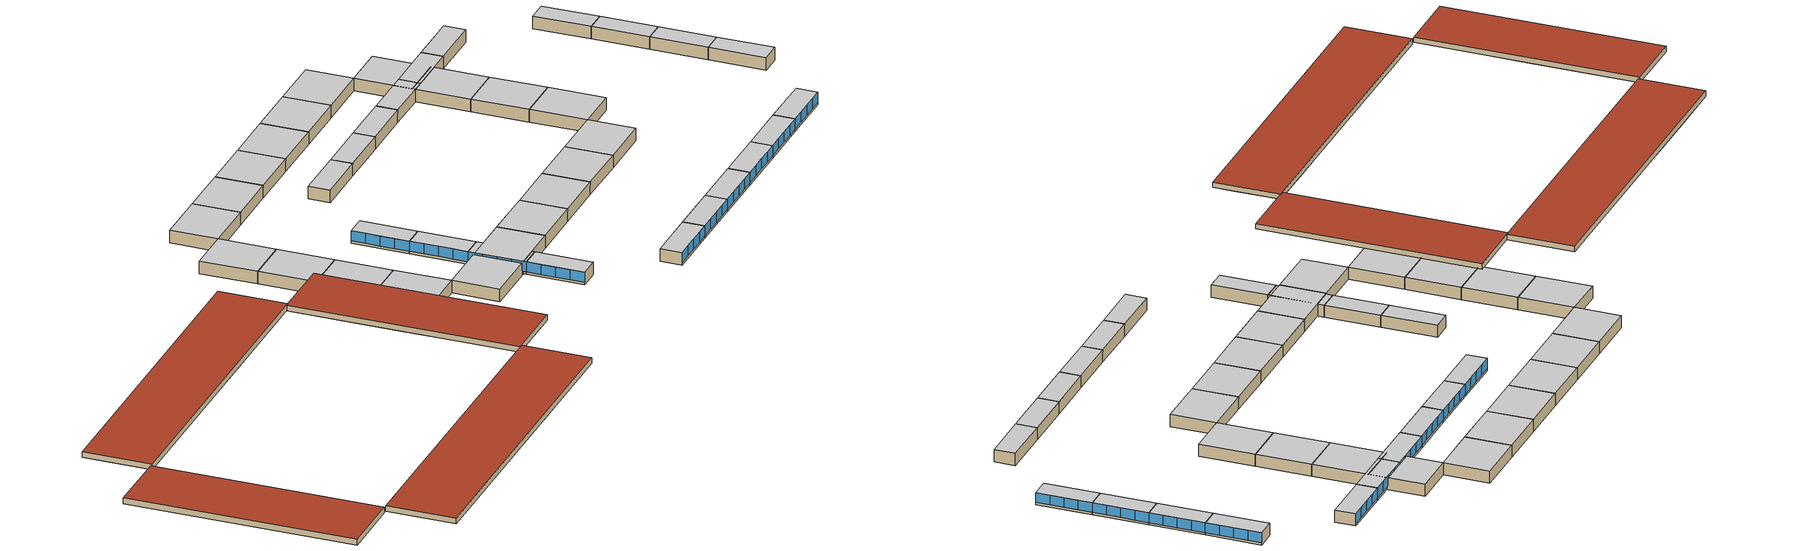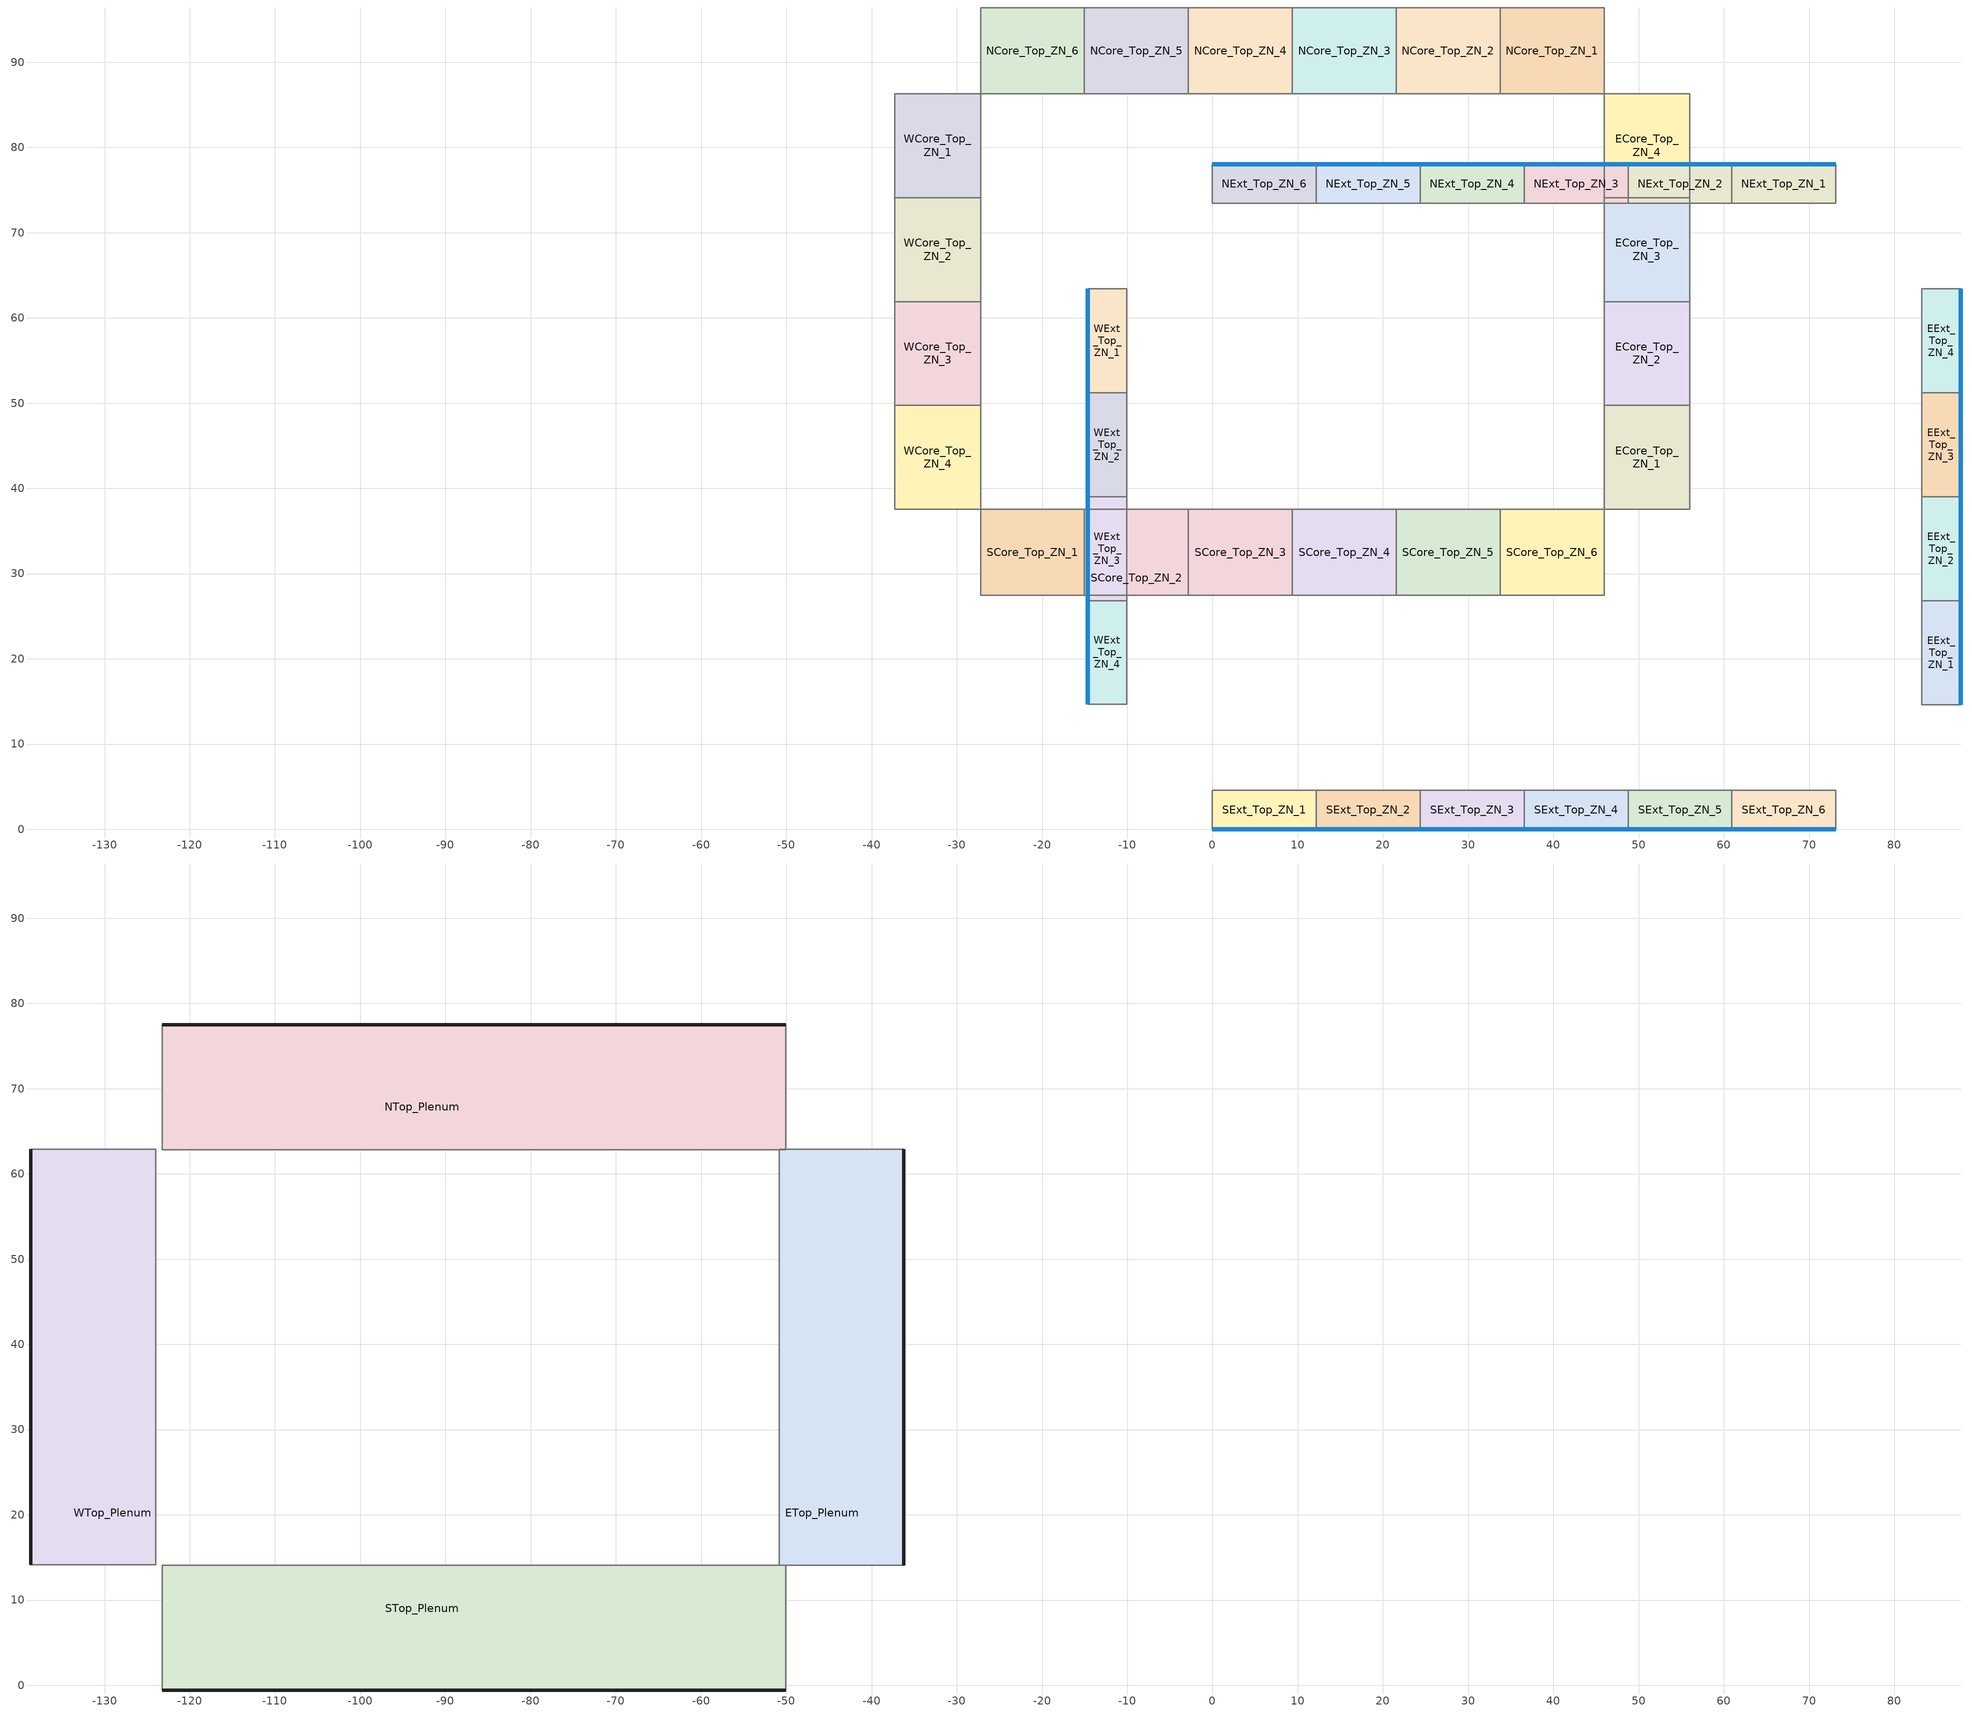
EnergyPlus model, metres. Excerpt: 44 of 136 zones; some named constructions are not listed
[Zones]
SCore_Top_ZN_5
 floor adiabatic (int_slab_floor): 33.75,37.54 33.75,27.48 21.56,27.48 21.56,37.54 z43.59
 wall adiabatic (int_wall): 21.56,27.48 33.75,27.48 33.75,37.54 21.56,37.54 21.56,27.48 z43.59:46.33
 ceiling adiabatic (DropCeiling): 21.56,37.54 21.56,27.48 33.75,27.48 33.75,37.54 z46.33
SExt_Top_ZN_4
 floor adiabatic (int_slab_floor): 48.77,4.57 48.77,0 36.58,0 36.58,4.57 z43.59
 wall outside (T24NRWallMetalFrame): 36.58,0 48.77,0 z43.59:46.33
 wall adiabatic (int_wall): 48.77,0 48.77,4.57 36.58,4.57 36.58,0 z43.59:46.33
 window (CFS_Glz_807): 36.58,0 39.62,0 / 39.62,0 42.67,0 / 42.67,0 45.72,0 / 45.72,0 48.77,0 z44.14:46.33
 ceiling adiabatic (DropCeiling): 36.58,4.57 36.58,0 48.77,0 48.77,4.57 z46.33
SCore_Top_ZN_2
 floor adiabatic (int_slab_floor): -2.82,37.54 -2.82,27.48 -15.02,27.48 -15.02,37.54 z43.59
 wall adiabatic (int_wall): -15.02,27.48 -2.82,27.48 -2.82,37.54 -15.02,37.54 -15.02,27.48 z43.59:46.33
 ceiling adiabatic (DropCeiling): -15.02,37.54 -15.02,27.48 -2.82,27.48 -2.82,37.54 z46.33
SCore_Top_ZN_4
 floor adiabatic (int_slab_floor): 21.56,37.54 21.56,27.48 9.37,27.48 9.37,37.54 z43.59
 wall adiabatic (int_wall): 9.37,27.48 21.56,27.48 21.56,37.54 9.37,37.54 9.37,27.48 z43.59:46.33
 ceiling adiabatic (DropCeiling): 9.37,37.54 9.37,27.48 21.56,27.48 21.56,37.54 z46.33
SExt_Top_ZN_1
 floor adiabatic (int_slab_floor): 12.19,4.57 12.19,0 0,0 0,4.57 z43.59
 wall outside (T24NRWallMetalFrame): 0,0 12.19,0 z43.59:46.33
 wall adiabatic (int_wall): 12.19,0 12.19,4.57 0,4.57 0,0 z43.59:46.33
 window (CFS_Glz_807): 0,0 3.05,0 / 3.05,0 6.1,0 / 6.1,0 9.14,0 / 9.14,0 12.19,0 z44.14:46.33
 ceiling adiabatic (DropCeiling): 0,4.57 0,0 12.19,0 12.19,4.57 z46.33
NCore_Top_ZN_3
 floor adiabatic (int_slab_floor): 21.56,96.36 21.56,86.3 9.37,86.3 9.37,96.36 z43.59
 wall adiabatic (int_wall): 21.56,96.36 9.37,96.36 9.37,86.3 21.56,86.3 21.56,96.36 z43.59:46.33
 ceiling adiabatic (DropCeiling): 9.37,96.36 9.37,86.3 21.56,86.3 21.56,96.36 z46.33
NExt_Top_ZN_2
 floor adiabatic (int_slab_floor): 60.96,78.03 60.96,73.46 48.77,73.46 48.77,78.03 z43.59
 wall outside (T24NRWallMetalFrame): 60.96,78.03 48.77,78.03 z43.59:46.33
 wall adiabatic (int_wall): 48.77,78.03 48.77,73.46 60.96,73.46 60.96,78.03 z43.59:46.33
 window (CFS_Glz_807): 60.96,78.03 57.91,78.03 / 57.91,78.03 54.86,78.03 / 54.86,78.03 51.82,78.03 / 51.82,78.03 48.77,78.03 z44.14:46.33
 ceiling adiabatic (DropCeiling): 48.77,78.03 48.77,73.46 60.96,73.46 60.96,78.03 z46.33
SCore_Top_ZN_1
 floor adiabatic (int_slab_floor): -15.02,37.54 -15.02,27.48 -27.21,27.48 -27.21,37.54 z43.59
 wall adiabatic (int_wall): -27.21,27.48 -15.02,27.48 -15.02,37.54 -27.21,37.54 -27.21,27.48 z43.59:46.33
 ceiling adiabatic (DropCeiling): -27.21,37.54 -27.21,27.48 -15.02,27.48 -15.02,37.54 z46.33
WExt_Top_ZN_2
 floor adiabatic (int_slab_floor): -10.06,51.23 -10.06,39.03 -14.63,39.03 -14.63,51.23 z43.59
 wall outside (T24NRWallMetalFrame): -14.63,51.23 -14.63,39.03 z43.59:46.33
 wall adiabatic (int_wall): -14.63,39.03 -10.06,39.03 -10.06,51.23 -14.63,51.23 z43.59:46.33
 window (CFS_Glz_807): -14.63,51.21 -14.63,48.16 / -14.63,48.16 -14.63,45.11 / -14.63,45.11 -14.63,42.06 / -14.63,42.06 -14.63,39.03 z44.14:46.33
 ceiling adiabatic (DropCeiling): -14.63,51.23 -14.63,39.03 -10.06,39.03 -10.06,51.23 z46.33
SExt_Top_ZN_6
 floor adiabatic (int_slab_floor): 73.15,4.57 73.15,0 60.96,0 60.96,4.57 z43.59
 wall outside (T24NRWallMetalFrame): 60.96,0 73.15,0 z43.59:46.33
 wall adiabatic (int_wall): 73.15,0 73.15,4.57 60.96,4.57 60.96,0 z43.59:46.33
 window (CFS_Glz_807): 60.96,0 64.01,0 / 64.01,0 67.06,0 / 67.06,0 70.1,0 / 70.1,0 73.15,0 z44.14:46.33
 ceiling adiabatic (DropCeiling): 60.96,4.57 60.96,0 73.15,0 73.15,4.57 z46.33
SExt_Top_ZN_5
 floor adiabatic (int_slab_floor): 60.96,4.57 60.96,0 48.77,0 48.77,4.57 z43.59
 wall outside (T24NRWallMetalFrame): 48.77,0 60.96,0 z43.59:46.33
 wall adiabatic (int_wall): 60.96,0 60.96,4.57 48.77,4.57 48.77,0 z43.59:46.33
 window (CFS_Glz_807): 48.77,0 51.82,0 / 51.82,0 54.86,0 / 54.86,0 57.91,0 / 57.91,0 60.96,0 z44.14:46.33
 ceiling adiabatic (DropCeiling): 48.77,4.57 48.77,0 60.96,0 60.96,4.57 z46.33
EExt_Top_ZN_1
 floor adiabatic (int_slab_floor): 87.78,26.82 87.78,14.63 83.21,14.63 83.21,26.82 z43.59
 wall outside (T24NRWallMetalFrame): 87.78,14.63 87.78,26.82 z43.59:46.33
 wall adiabatic (int_wall): 87.78,26.82 83.21,26.82 83.21,14.63 87.78,14.63 z43.59:46.33
 window (CFS_Glz_807): 87.78,14.63 87.78,17.68 / 87.78,17.68 87.78,20.73 / 87.78,20.73 87.78,23.77 / 87.78,23.77 87.78,26.82 z44.14:46.33
 ceiling adiabatic (DropCeiling): 83.21,26.82 83.21,14.63 87.78,14.63 87.78,26.82 z46.33
NExt_Top_ZN_3
 floor adiabatic (int_slab_floor): 48.77,78.03 48.77,73.46 36.58,73.46 36.58,78.03 z43.59
 wall outside (T24NRWallMetalFrame): 48.77,78.03 36.58,78.03 z43.59:46.33
 wall adiabatic (int_wall): 36.58,78.03 36.58,73.46 48.77,73.46 48.77,78.03 z43.59:46.33
 window (CFS_Glz_807): 48.77,78.03 45.72,78.03 / 45.72,78.03 42.67,78.03 / 42.67,78.03 39.62,78.03 / 39.62,78.03 36.58,78.03 z44.14:46.33
 ceiling adiabatic (DropCeiling): 36.58,78.03 36.58,73.46 48.77,73.46 48.77,78.03 z46.33
WExt_Top_ZN_3
 floor adiabatic (int_slab_floor): -10.06,39.03 -10.06,26.84 -14.63,26.84 -14.63,39.03 z43.59
 wall outside (T24NRWallMetalFrame): -14.63,39.03 -14.63,26.84 z43.59:46.33
 wall adiabatic (int_wall): -14.63,26.84 -10.06,26.84 -10.06,39.03 -14.63,39.03 z43.59:46.33
 window (CFS_Glz_807): -14.63,39.01 -14.63,35.97 / -14.63,35.97 -14.63,32.92 / -14.63,32.92 -14.63,29.87 / -14.63,29.87 -14.63,26.84 z44.14:46.33
 ceiling adiabatic (DropCeiling): -14.63,39.03 -14.63,26.84 -10.06,26.84 -10.06,39.03 z46.33
WCore_Top_ZN_4
 floor adiabatic (int_slab_floor): -27.21,49.73 -27.21,37.54 -37.27,37.54 -37.27,49.73 z43.59
 wall adiabatic (int_wall): -37.27,49.73 -37.27,37.54 -27.21,37.54 -27.21,49.73 -37.27,49.73 z43.59:46.33
 ceiling adiabatic (DropCeiling): -37.27,49.73 -37.27,37.54 -27.21,37.54 -27.21,49.73 z46.33
WExt_Top_ZN_4
 floor adiabatic (int_slab_floor): -10.06,26.84 -10.06,14.65 -14.63,14.65 -14.63,26.84 z43.59
 wall outside (T24NRWallMetalFrame): -14.63,26.84 -14.63,14.65 z43.59:46.33
 wall adiabatic (int_wall): -14.63,14.65 -10.06,14.65 -10.06,26.84 -14.63,26.84 z43.59:46.33
 window (CFS_Glz_807): -14.63,26.82 -14.63,23.77 / -14.63,23.77 -14.63,20.73 / -14.63,20.73 -14.63,17.68 / -14.63,17.68 -14.63,14.65 z44.14:46.33
 ceiling adiabatic (DropCeiling): -14.63,26.84 -14.63,14.65 -10.06,14.65 -10.06,26.84 z46.33
WCore_Top_ZN_2
 floor adiabatic (int_slab_floor): -27.21,74.11 -27.21,61.92 -37.27,61.92 -37.27,74.11 z43.59
 wall adiabatic (int_wall): -37.27,74.11 -37.27,61.92 -27.21,61.92 -27.21,74.11 -37.27,74.11 z43.59:46.33
 ceiling adiabatic (DropCeiling): -37.27,74.11 -37.27,61.92 -27.21,61.92 -27.21,74.11 z46.33
SExt_Top_ZN_2
 floor adiabatic (int_slab_floor): 24.38,4.57 24.38,0 12.19,0 12.19,4.57 z43.59
 wall outside (T24NRWallMetalFrame): 12.19,0 24.38,0 z43.59:46.33
 wall adiabatic (int_wall): 24.38,0 24.38,4.57 12.19,4.57 12.19,0 z43.59:46.33
 window (CFS_Glz_807): 12.19,0 15.24,0 / 15.24,0 18.29,0 / 18.29,0 21.34,0 / 21.34,0 24.38,0 z44.14:46.33
 ceiling adiabatic (DropCeiling): 12.19,4.57 12.19,0 24.38,0 24.38,4.57 z46.33
WCore_Top_ZN_1
 floor adiabatic (int_slab_floor): -27.21,86.3 -27.21,74.11 -37.27,74.11 -37.27,86.3 z43.59
 wall adiabatic (int_wall): -37.27,86.3 -37.27,74.11 -27.21,74.11 -27.21,86.3 -37.27,86.3 z43.59:46.33
 ceiling adiabatic (DropCeiling): -37.27,86.3 -37.27,74.11 -27.21,74.11 -27.21,86.3 z46.33
NCore_Top_ZN_4
 floor adiabatic (int_slab_floor): 9.37,96.36 9.37,86.3 -2.82,86.3 -2.82,96.36 z43.59
 wall adiabatic (int_wall): 9.37,96.36 -2.82,96.36 -2.82,86.3 9.37,86.3 9.37,96.36 z43.59:46.33
 ceiling adiabatic (DropCeiling): -2.82,96.36 -2.82,86.3 9.37,86.3 9.37,96.36 z46.33
NExt_Top_ZN_4
 floor adiabatic (int_slab_floor): 36.58,78.03 36.58,73.46 24.38,73.46 24.38,78.03 z43.59
 wall outside (T24NRWallMetalFrame): 36.58,78.03 24.38,78.03 z43.59:46.33
 wall adiabatic (int_wall): 24.38,78.03 24.38,73.46 36.58,73.46 36.58,78.03 z43.59:46.33
 window (CFS_Glz_807): 36.58,78.03 33.53,78.03 / 33.53,78.03 30.48,78.03 / 30.48,78.03 27.43,78.03 / 27.43,78.03 24.38,78.03 z44.14:46.33
 ceiling adiabatic (DropCeiling): 24.38,78.03 24.38,73.46 36.58,73.46 36.58,78.03 z46.33
ECore_Top_ZN_3
 floor adiabatic (int_slab_floor): 56,74.11 56,61.92 45.94,61.92 45.94,74.11 z43.59
 wall adiabatic (int_wall): 56,61.92 56,74.11 45.94,74.11 45.94,61.92 56,61.92 z43.59:46.33
 ceiling adiabatic (DropCeiling): 45.94,74.11 45.94,61.92 56,61.92 56,74.11 z46.33
WCore_Top_ZN_3
 floor adiabatic (int_slab_floor): -27.21,61.92 -27.21,49.73 -37.27,49.73 -37.27,61.92 z43.59
 wall adiabatic (int_wall): -37.27,61.92 -37.27,49.73 -27.21,49.73 -27.21,61.92 -37.27,61.92 z43.59:46.33
 ceiling adiabatic (DropCeiling): -37.27,61.92 -37.27,49.73 -27.21,49.73 -27.21,61.92 z46.33
ECore_Top_ZN_2
 floor adiabatic (int_slab_floor): 56,61.92 56,49.73 45.94,49.73 45.94,61.92 z43.59
 wall adiabatic (int_wall): 56,49.73 56,61.92 45.94,61.92 45.94,49.73 56,49.73 z43.59:46.33
 ceiling adiabatic (DropCeiling): 45.94,61.92 45.94,49.73 56,49.73 56,61.92 z46.33
ECore_Top_ZN_4
 floor adiabatic (int_slab_floor): 56,86.3 56,74.11 45.94,74.11 45.94,86.3 z43.59
 wall adiabatic (int_wall): 56,74.11 56,86.3 45.94,86.3 45.94,74.11 56,74.11 z43.59:46.33
 ceiling adiabatic (DropCeiling): 45.94,86.3 45.94,74.11 56,74.11 56,86.3 z46.33
EExt_Top_ZN_2
 floor adiabatic (int_slab_floor): 87.78,39.01 87.78,26.82 83.21,26.82 83.21,39.01 z43.59
 wall outside (T24NRWallMetalFrame): 87.78,26.82 87.78,39.01 z43.59:46.33
 wall adiabatic (int_wall): 87.78,39.01 83.21,39.01 83.21,26.82 87.78,26.82 z43.59:46.33
 window (CFS_Glz_807): 87.78,26.82 87.78,29.87 / 87.78,29.87 87.78,32.92 / 87.78,32.92 87.78,35.97 / 87.78,35.97 87.78,39.01 z44.14:46.33
 ceiling adiabatic (DropCeiling): 83.21,39.01 83.21,26.82 87.78,26.82 87.78,39.01 z46.33
ECore_Top_ZN_1
 floor adiabatic (int_slab_floor): 56,49.73 56,37.54 45.94,37.54 45.94,49.73 z43.59
 wall adiabatic (int_wall): 56,37.54 56,49.73 45.94,49.73 45.94,37.54 56,37.54 z43.59:46.33
 ceiling adiabatic (DropCeiling): 45.94,49.73 45.94,37.54 56,37.54 56,49.73 z46.33
NCore_Top_ZN_1
 floor adiabatic (int_slab_floor): 45.94,96.36 45.94,86.3 33.75,86.3 33.75,96.36 z43.59
 wall adiabatic (int_wall): 45.94,96.36 33.75,96.36 33.75,86.3 45.94,86.3 45.94,96.36 z43.59:46.33
 ceiling adiabatic (DropCeiling): 33.75,96.36 33.75,86.3 45.94,86.3 45.94,96.36 z46.33
NCore_Top_ZN_5
 floor adiabatic (int_slab_floor): -2.82,96.36 -2.82,86.3 -15.02,86.3 -15.02,96.36 z43.59
 wall adiabatic (int_wall): -2.82,96.36 -15.02,96.36 -15.02,86.3 -2.82,86.3 -2.82,96.36 z43.59:46.33
 ceiling adiabatic (DropCeiling): -15.02,96.36 -15.02,86.3 -2.82,86.3 -2.82,96.36 z46.33
NCore_Top_ZN_2
 floor adiabatic (int_slab_floor): 33.75,96.36 33.75,86.3 21.56,86.3 21.56,96.36 z43.59
 wall adiabatic (int_wall): 33.75,96.36 21.56,96.36 21.56,86.3 33.75,86.3 33.75,96.36 z43.59:46.33
 ceiling adiabatic (DropCeiling): 21.56,96.36 21.56,86.3 33.75,86.3 33.75,96.36 z46.33
NCore_Top_ZN_6
 floor adiabatic (int_slab_floor): -15.02,96.36 -15.02,86.3 -27.21,86.3 -27.21,96.36 z43.59
 wall adiabatic (int_wall): -15.02,96.36 -27.21,96.36 -27.21,86.3 -15.02,86.3 -15.02,96.36 z43.59:46.33
 ceiling adiabatic (DropCeiling): -27.21,96.36 -27.21,86.3 -15.02,86.3 -15.02,96.36 z46.33
NExt_Top_ZN_5
 floor adiabatic (int_slab_floor): 24.38,78.03 24.38,73.46 12.19,73.46 12.19,78.03 z43.59
 wall outside (T24NRWallMetalFrame): 24.38,78.03 12.19,78.03 z43.59:46.33
 wall adiabatic (int_wall): 12.19,78.03 12.19,73.46 24.38,73.46 24.38,78.03 z43.59:46.33
 window (CFS_Glz_807): 24.38,78.03 21.34,78.03 / 21.34,78.03 18.29,78.03 / 18.29,78.03 15.24,78.03 / 15.24,78.03 12.19,78.03 z44.14:46.33
 ceiling adiabatic (DropCeiling): 12.19,78.03 12.19,73.46 24.38,73.46 24.38,78.03 z46.33
SCore_Top_ZN_3
 floor adiabatic (int_slab_floor): 9.37,37.54 9.37,27.48 -2.82,27.48 -2.82,37.54 z43.59
 wall adiabatic (int_wall): -2.82,27.48 9.37,27.48 9.37,37.54 -2.82,37.54 -2.82,27.48 z43.59:46.33
 ceiling adiabatic (DropCeiling): -2.82,37.54 -2.82,27.48 9.37,27.48 9.37,37.54 z46.33
SExt_Top_ZN_3
 floor adiabatic (int_slab_floor): 36.58,4.57 36.58,0 24.38,0 24.38,4.57 z43.59
 wall outside (T24NRWallMetalFrame): 24.38,0 36.58,0 z43.59:46.33
 wall adiabatic (int_wall): 36.58,0 36.58,4.57 24.38,4.57 24.38,0 z43.59:46.33
 window (CFS_Glz_807): 24.38,0 27.43,0 / 27.43,0 30.48,0 / 30.48,0 33.53,0 / 33.53,0 36.58,0 z44.14:46.33
 ceiling adiabatic (DropCeiling): 24.38,4.57 24.38,0 36.58,0 36.58,4.57 z46.33
SCore_Top_ZN_6
 floor adiabatic (int_slab_floor): 45.94,37.54 45.94,27.48 33.75,27.48 33.75,37.54 z43.59
 wall adiabatic (int_wall): 33.75,27.48 45.94,27.48 45.94,37.54 33.75,37.54 33.75,27.48 z43.59:46.33
 ceiling adiabatic (DropCeiling): 33.75,37.54 33.75,27.48 45.94,27.48 45.94,37.54 z46.33
EExt_Top_ZN_4
 floor adiabatic (int_slab_floor): 87.78,63.4 87.78,51.21 83.21,51.21 83.21,63.4 z43.59
 wall outside (T24NRWallMetalFrame): 87.78,51.21 87.78,63.4 z43.59:46.33
 wall adiabatic (int_wall): 87.78,63.4 83.21,63.4 83.21,51.21 87.78,51.21 z43.59:46.33
 window (CFS_Glz_807): 87.78,51.21 87.78,54.25 / 87.78,54.25 87.78,57.3 / 87.78,57.3 87.78,60.35 / 87.78,60.35 87.78,63.4 z44.14:46.33
 ceiling adiabatic (DropCeiling): 83.21,63.4 83.21,51.21 87.78,51.21 87.78,63.4 z46.33
NExt_Top_ZN_1
 floor adiabatic (int_slab_floor): 73.15,78.03 73.15,73.46 60.96,73.46 60.96,78.03 z43.59
 wall outside (T24NRWallMetalFrame): 73.15,78.03 60.96,78.03 z43.59:46.33
 wall adiabatic (int_wall): 60.96,78.03 60.96,73.46 73.15,73.46 73.15,78.03 z43.59:46.33
 window (CFS_Glz_807): 73.15,78.03 70.1,78.03 / 70.1,78.03 67.06,78.03 / 67.06,78.03 64.01,78.03 / 64.01,78.03 60.96,78.03 z44.14:46.33
 ceiling adiabatic (DropCeiling): 60.96,78.03 60.96,73.46 73.15,73.46 73.15,78.03 z46.33
EExt_Top_ZN_3
 floor adiabatic (int_slab_floor): 87.78,51.21 87.78,39.01 83.21,39.01 83.21,51.21 z43.59
 wall outside (T24NRWallMetalFrame): 87.78,39.01 87.78,51.21 z43.59:46.33
 wall adiabatic (int_wall): 87.78,51.21 83.21,51.21 83.21,39.01 87.78,39.01 z43.59:46.33
 window (CFS_Glz_807): 87.78,39.01 87.78,42.06 / 87.78,42.06 87.78,45.11 / 87.78,45.11 87.78,48.16 / 87.78,48.16 87.78,51.21 z44.14:46.33
 ceiling adiabatic (DropCeiling): 83.21,51.21 83.21,39.01 87.78,39.01 87.78,51.21 z46.33
NExt_Top_ZN_6
 floor adiabatic (int_slab_floor): 12.19,78.03 12.19,73.46 0,73.46 0,78.03 z43.59
 wall outside (T24NRWallMetalFrame): 12.19,78.03 0,78.03 z43.59:46.33
 wall adiabatic (int_wall): 0,78.03 0,73.46 12.19,73.46 12.19,78.03 z43.59:46.33
 window (CFS_Glz_807): 12.19,78.03 9.14,78.03 / 9.14,78.03 6.1,78.03 / 6.1,78.03 3.05,78.03 / 3.05,78.03 0,78.03 z44.14:46.33
 ceiling adiabatic (DropCeiling): 0,78.03 0,73.46 12.19,73.46 12.19,78.03 z46.33
WExt_Top_ZN_1
 floor adiabatic (int_slab_floor): -10.06,63.42 -10.06,51.23 -14.63,51.23 -14.63,63.42 z43.59
 wall outside (T24NRWallMetalFrame): -14.63,63.42 -14.63,51.23 z43.59:46.33
 wall adiabatic (int_wall): -14.63,51.23 -10.06,51.23 -10.06,63.42 -14.63,63.42 z43.59:46.33
 window (CFS_Glz_807): -14.63,63.4 -14.63,60.35 / -14.63,60.35 -14.63,57.3 / -14.63,57.3 -14.63,54.25 / -14.63,54.25 -14.63,51.23 z44.14:46.33
 ceiling adiabatic (DropCeiling): -14.63,63.42 -14.63,51.23 -10.06,51.23 -10.06,63.42 z46.33
STop_Plenum
 floor adiabatic (DropCeiling): -98.86,4.02 -98.86,-0.55 -111.05,-0.55 -111.05,4.02 z46.33; -98.86,14.08 -98.86,4.02 -111.05,4.02 -111.05,14.08 z46.33; -62.28,14.08 -62.28,4.02 -74.47,4.02 -74.47,14.08 z46.33; -74.47,4.02 -74.47,-0.55 -86.66,-0.55 -86.66,4.02 z46.33; -74.47,14.08 -74.47,4.02 -86.66,4.02 -86.66,14.08 z46.33; -86.66,4.02 -86.66,-0.55 -98.86,-0.55 -98.86,4.02 z46.33; -86.66,14.08 -86.66,4.02 -98.86,4.02 -98.86,14.08 z46.33; -111.05,14.08 -111.05,4.02 -123.24,4.02 -123.24,14.08 z46.33; -111.05,4.02 -111.05,-0.55 -123.24,-0.55 -123.24,4.02 z46.33; -50.09,14.08 -50.09,4.02 -62.28,4.02 -62.28,14.08 z46.33; -50.09,4.02 -50.09,-0.55 -62.28,-0.55 -62.28,4.02 z46.33; -62.28,4.02 -62.28,-0.55 -74.47,-0.55 -74.47,4.02 z46.33
 wall outside (T24NRWallMetalFrame): -123.24,-0.55 -50.09,-0.55 z46.33:47.55
 wall adiabatic (int_wall): -50.09,-0.55 -50.09,14.08 -123.24,14.08 -123.24,-0.55 z46.33:47.55
 roof outside (nonres_roof): -123.24,14.08 -123.24,-0.55 -50.09,-0.55 -50.09,14.08 z47.55
ETop_Plenum
 floor adiabatic (DropCeiling): -40.8,62.87 -40.8,50.68 -50.85,50.68 -50.85,62.87 z46.33; -36.22,62.87 -36.22,50.68 -40.8,50.68 -40.8,62.87 z46.33; -40.8,50.68 -40.8,38.49 -50.85,38.49 -50.85,50.68 z46.33; -36.22,50.68 -36.22,38.49 -40.8,38.49 -40.8,50.68 z46.33; -36.22,38.49 -36.22,26.3 -40.8,26.3 -40.8,38.49 z46.33; -40.8,38.49 -40.8,26.3 -50.85,26.3 -50.85,38.49 z46.33; -40.8,26.3 -40.8,14.11 -50.85,14.11 -50.85,26.3 z46.33; -36.22,26.3 -36.22,14.11 -40.8,14.11 -40.8,26.3 z46.33
 wall outside (T24NRWallMetalFrame): -36.22,14.11 -36.22,62.87 z46.33:47.55
 wall adiabatic (int_wall): -50.85,14.11 -36.22,14.11 / -36.22,62.87 -50.85,62.87 z46.33:47.55
 wall adiabatic (T24NRWallMetalFrame): -50.85,62.87 -50.85,14.11 z46.33:47.55
 roof outside (nonres_roof): -50.85,62.87 -50.85,14.11 -36.22,14.11 -36.22,62.87 z47.55
NTop_Plenum
 floor adiabatic (DropCeiling): -62.28,72.9 -62.28,62.84 -74.47,62.84 -74.47,72.9 z46.33; -62.28,77.47 -62.28,72.9 -74.47,72.9 -74.47,77.47 z46.33; -98.86,77.47 -98.86,72.9 -111.05,72.9 -111.05,77.47 z46.33; -98.86,72.9 -98.86,62.84 -111.05,62.84 -111.05,72.9 z46.33; -86.66,72.9 -86.66,62.84 -98.86,62.84 -98.86,72.9 z46.33; -86.66,77.47 -86.66,72.9 -98.86,72.9 -98.86,77.47 z46.33; -74.47,72.9 -74.47,62.84 -86.66,62.84 -86.66,72.9 z46.33; -74.47,77.47 -74.47,72.9 -86.66,72.9 -86.66,77.47 z46.33; -50.09,77.47 -50.09,72.9 -62.28,72.9 -62.28,77.47 z46.33; -50.09,72.9 -50.09,62.84 -62.28,62.84 -62.28,72.9 z46.33; -111.05,72.9 -111.05,62.84 -123.24,62.84 -123.24,72.9 z46.33; -111.05,77.47 -111.05,72.9 -123.24,72.9 -123.24,77.47 z46.33
 wall outside (T24NRWallMetalFrame): -50.09,77.47 -123.24,77.47 z46.33:47.55
 wall adiabatic (int_wall): -123.24,77.47 -123.24,62.84 -50.09,62.84 -50.09,77.47 z46.33:47.55
 roof outside (nonres_roof): -123.24,77.47 -123.24,62.84 -50.09,62.84 -50.09,77.47 z47.55
WTop_Plenum
 floor adiabatic (DropCeiling): -124.01,26.32 -124.01,14.13 -134.06,14.13 -134.06,26.32 z46.33; -134.06,26.32 -134.06,14.13 -138.64,14.13 -138.64,26.32 z46.33; -134.06,38.51 -134.06,26.32 -138.64,26.32 -138.64,38.51 z46.33; -124.01,38.51 -124.01,26.32 -134.06,26.32 -134.06,38.51 z46.33; -134.06,50.7 -134.06,38.51 -138.64,38.51 -138.64,50.7 z46.33; -124.01,50.7 -124.01,38.51 -134.06,38.51 -134.06,50.7 z46.33; -124.01,62.89 -124.01,50.7 -134.06,50.7 -134.06,62.89 z46.33; -134.06,62.89 -134.06,50.7 -138.64,50.7 -138.64,62.89 z46.33
 wall outside (T24NRWallMetalFrame): -138.64,62.89 -138.64,14.13 z46.33:47.55
 wall adiabatic (int_wall): -138.64,14.13 -124.01,14.13 -124.01,62.89 -138.64,62.89 z46.33:47.55
 roof outside (nonres_roof): -138.64,62.89 -138.64,14.13 -124.01,14.13 -124.01,62.89 z47.55
